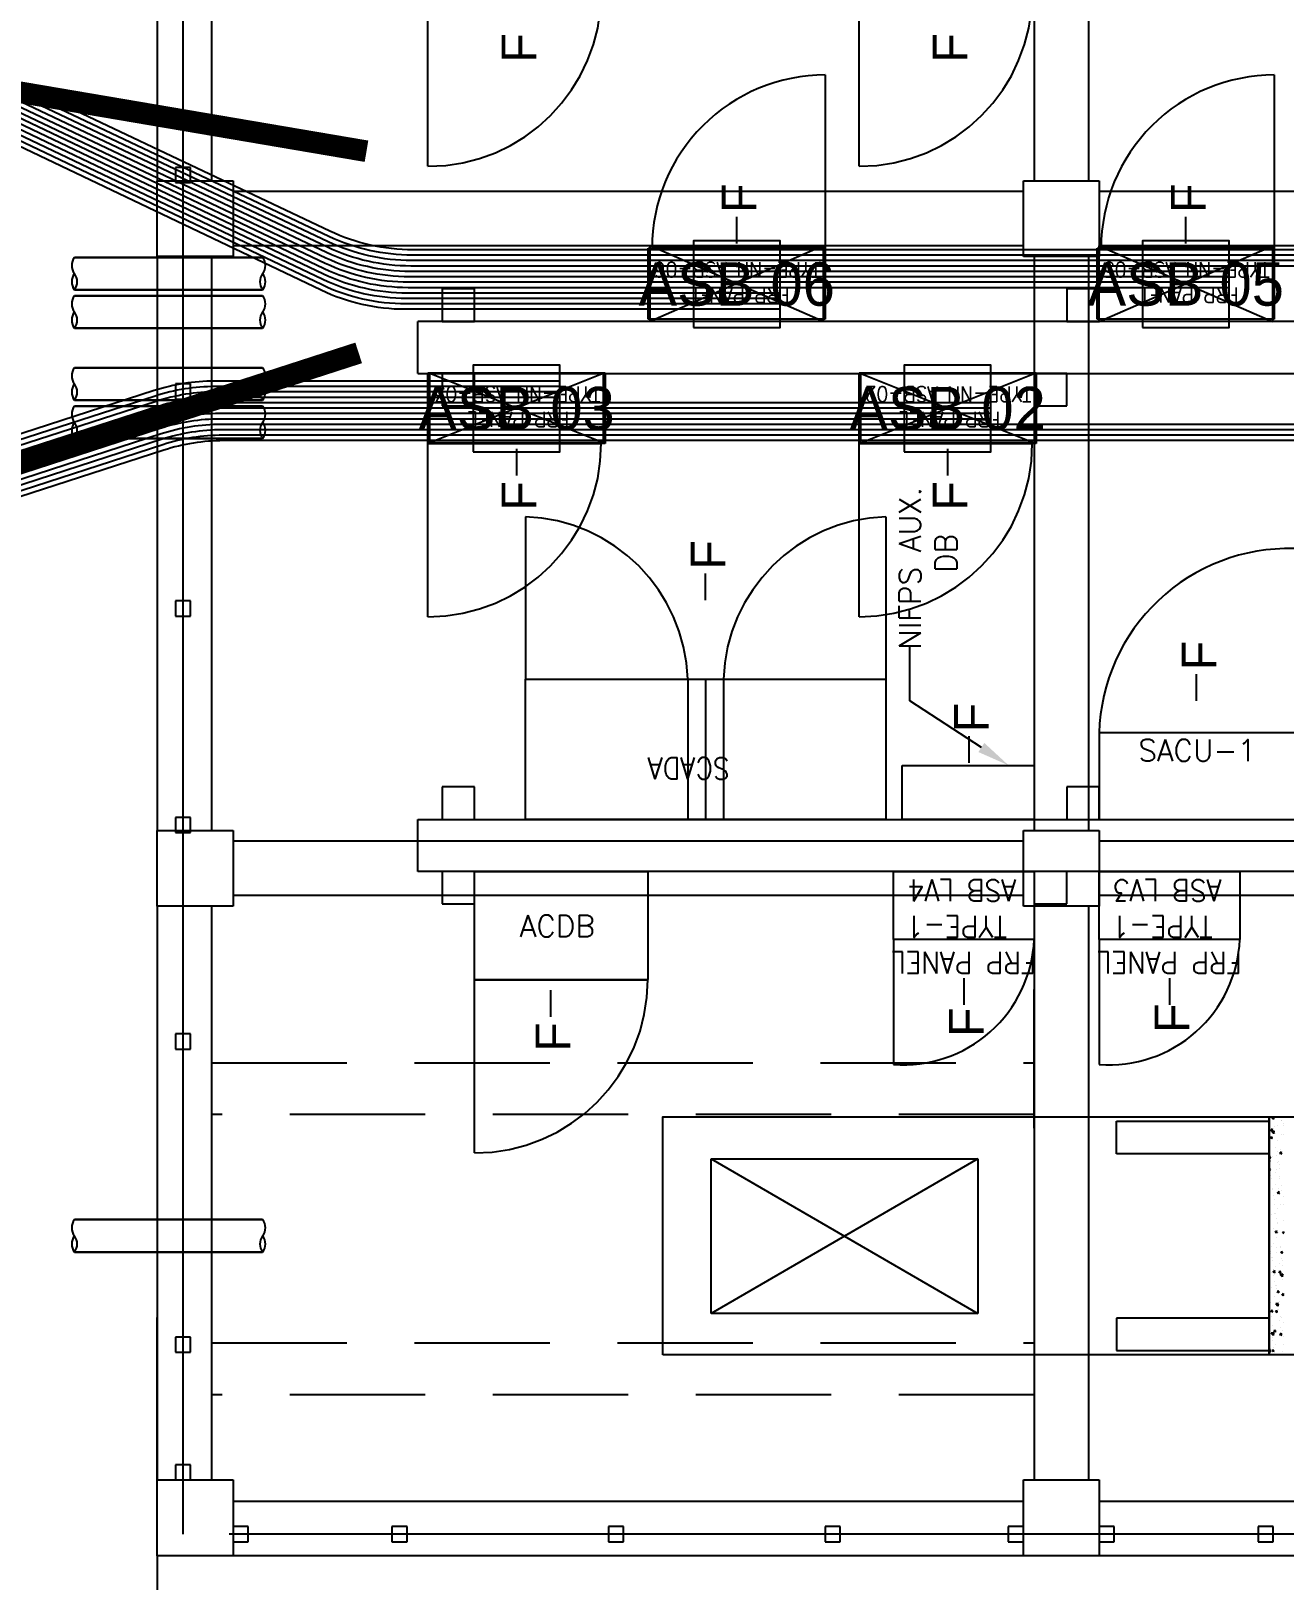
# Model space of a CAD drawing. Header units: metres. Extents: x 532315 to 532639, y 2674917 to 2675304.
# Drawn here: x 532464.83 to 532470.62, y 2675111.74 to 2675118.89 of the extents above; entities that cross this region are included whole.
import ezdxf
from ezdxf.enums import TextEntityAlignment as Align

# ---------------------------------------------------------------- set-up
doc = ezdxf.new("R2010")
doc.units = ezdxf.units.M
doc.header["$MEASUREMENT"] = 0
for name, pattern in [('DASHED', [0.75, 0.5, -0.25]), ('DASHED2', [0.375, 0.25, -0.125]), ('HIDDEN', [0.375, 0.25, -0.125]), ('PHANTOM', [63.5, 31.75, -6.35, 6.35, -6.35, 6.35, -6.35])]:
    doc.linetypes.add(name, pattern=pattern)
for name, color, linetype in [('1', 5, 'Continuous'), ('Excavation', 7, 'Continuous'), ('IDT', 7, 'Continuous'), ('LT Cable(AG) INV to LT Panel BL-11', 2, 'Continuous')]:
    doc.layers.add(name, color=color, linetype=linetype)
doc.styles.add('Arial', font='arial.ttf')
doc.styles.add('RomanS', font='romans.shx')
doc.styles.get("Standard").update_dxf_attribs({"font": 'Adani Regular.ttf'})
doc.linetypes.add('FOUNDATION LAYOUT$0$FENCELINE1', pattern='A,6.35,-2.54,[133,ltypeshp.shx,S=2.54,R=0,X=-2.54,Y=0],-2.54,25.4', length=36.83)

# ---------------------------------------------------------------- blocks, each defined once
blk = doc.blocks.new('ASB')
at = {"layer": '1', "color": 5}
blk.add_lwpolyline([(-0.2, -0.2), (0.2, -0.2), (0.2, 0.2), (-0.2, 0.2)], close=True, dxfattribs=at)
at = {"layer": '1', "color": 7}
blk.add_attdef('ID', text='', height=0.2, dxfattribs=at).set_placement((0, 0), align=Align.MIDDLE_CENTER)
blk = doc.blocks.new('IDT')
at = {"layer": 'IDT', "color": 8}
for p, q in [((25.902, 18.4101), (29.552, 18.4101)), ((29.552, 18.0601), (29.552, 18.4101)), ((29.552, 18.4101), (29.902, 18.4101)), ((29.902, 18.4101), (29.902, 18.0601)), ((29.902, 18.4101), (33.552, 18.4101)), ((33.552, 18.0601), (33.552, 18.4101)), ((33.552, 18.4101), (33.902, 18.4101)), ((33.902, 18.4101), (33.902, 18.0601)), ((28.7481, 18.3453), (28.7481, 18.2753)), ((28.8181, 18.3453), (28.7481, 18.3453)), ((28.8181, 18.2753), (28.8181, 18.3453)), ((29.4822, 18.3453), (29.4822, 18.2753)), ((29.5522, 18.3453), (29.4822, 18.3453)), ((29.5522, 18.2753), (29.5522, 18.3453)), ((29.902, 18.3453), (29.902, 18.2753)), ((29.972, 18.3453), (29.902, 18.3453)), ((29.972, 18.2753), (29.972, 18.3453)), ((30.7481, 18.3453), (30.7481, 18.2753)), ((30.8181, 18.3453), (30.7481, 18.3453)), ((30.8181, 18.2753), (30.8181, 18.3453)), ((31.7481, 18.3453), (31.7481, 18.2753)), ((31.8181, 18.3453), (31.7481, 18.3453)), ((31.8181, 18.2753), (31.8181, 18.3453)), ((32.7481, 18.3453), (32.7481, 18.2753)), ((32.8181, 18.3453), (32.7481, 18.3453)), ((32.8181, 18.2753), (32.8181, 18.3453)), ((33.482, 18.3453), (33.482, 18.2753)), ((33.552, 18.3453), (33.482, 18.3453)), ((33.552, 18.2753), (33.552, 18.3453)), ((28.7481, 18.2753), (28.8181, 18.2753)), ((29.4822, 18.2753), (29.5522, 18.2753)), ((29.902, 18.2753), (29.972, 18.2753)), ((30.7481, 18.2753), (30.8181, 18.2753)), ((31.7481, 18.2753), (31.8181, 18.2753)), ((32.7481, 18.2753), (32.8181, 18.2753)), ((33.482, 18.2753), (33.552, 18.2753)), ((25.902, 18.1601), (29.552, 18.1601)), ((29.902, 18.1601), (33.552, 18.1601)), ((29.902, 18.0601), (29.552, 18.0601)), ((29.602, 15.4101), (29.602, 18.0601)), ((29.852, 15.4101), (29.852, 18.0601)), ((33.902, 18.0601), (33.552, 18.0601)), ((33.652, 15.4101), (33.652, 18.0601)), ((33.7481, 18.0601), (33.7481, 17.9901)), ((33.8181, 18.0601), (33.7481, 18.0601)), ((33.8181, 17.9901), (33.8181, 18.0601)), ((33.902, 15.4101), (33.902, 18.0601)), ((33.7481, 17.9901), (33.8181, 17.9901)), ((27.267, 17.4829), (28.767, 17.4829)), ((28.767, 17.4829), (28.767, 16.3829)), ((33.7481, 17.4703), (33.7481, 17.4003)), ((33.8181, 17.4703), (33.7481, 17.4703)), ((33.8181, 17.4003), (33.8181, 17.4703)), ((33.7481, 17.4003), (33.8181, 17.4003)), ((30.1117, 16.5771), (30.1117, 17.2916)), ((30.1117, 17.2916), (31.3439, 17.2916)), ((31.3439, 16.5771), (30.1117, 17.2916)), ((30.1117, 16.5771), (31.3439, 17.2916)), ((31.3439, 17.2916), (31.3439, 16.5771)), ((31.3439, 16.5771), (30.1117, 16.5771)), ((29.852, 16.4349), (29.852, 15.7954)), ((28.767, 16.3829), (27.267, 16.3829)), ((33.652, 16.1329), (33.652, 16.1329)), ((33.7481, 16.0703), (33.7481, 16.0003)), ((33.8181, 16.0703), (33.7481, 16.0703)), ((33.8181, 16.0003), (33.8181, 16.0703)), ((33.7481, 16.0003), (33.8181, 16.0003)), ((29.552, 15.0601), (29.552, 15.4101)), ((29.552, 15.4101), (29.902, 15.4101)), ((29.702, 15.3997), (29.702, 15.2497)), ((29.852, 15.3997), (29.702, 15.3997)), ((29.852, 15.2497), (29.852, 15.3997)), ((29.902, 15.4101), (29.902, 15.0601)), ((32.4369, 15.3997), (32.4369, 15.2497)), ((32.5869, 15.3997), (32.4369, 15.3997)), ((32.5869, 15.2497), (32.5869, 15.3997)), ((33.552, 15.0601), (33.552, 15.4101)), ((33.552, 15.4101), (33.902, 15.4101)), ((33.902, 15.4101), (33.902, 15.0601)), ((25.902, 15.3601), (29.552, 15.3601)), ((29.902, 15.3601), (33.552, 15.3601)), ((26.802, 15.2497), (32.6992, 15.2497)), ((29.702, 15.2497), (29.852, 15.2497)), ((32.4369, 15.2497), (32.5869, 15.2497)), ((32.6992, 15.2497), (32.6992, 15.0097)), ((25.902, 15.1101), (29.552, 15.1101)), ((29.902, 15.1101), (33.552, 15.1101)), ((29.902, 15.0601), (29.552, 15.0601)), ((29.602, 12.4101), (29.602, 15.0601)), ((29.852, 12.4101), (29.852, 15.0601)), ((33.902, 15.0601), (33.552, 15.0601)), ((33.652, 12.4101), (33.652, 15.0601)), ((33.7481, 15.0703), (33.7481, 15.0003)), ((33.8181, 15.0703), (33.7481, 15.0703)), ((33.8181, 15.0003), (33.8181, 15.0703)), ((33.902, 12.4101), (33.902, 15.0601)), ((32.6992, 15.0097), (26.802, 15.0097)), ((29.552, 15.0097), (29.552, 14.8597)), ((29.702, 15.0097), (29.552, 15.0097)), ((29.702, 14.8597), (29.702, 15.0097)), ((31.2873, 14.3618), (31.2873, 15.0097)), ((31.3698, 14.3618), (31.3698, 15.0097)), ((31.4523, 14.3618), (31.4523, 15.0097)), ((32.4369, 15.0097), (32.4369, 14.8597)), ((32.5869, 15.0097), (32.4369, 15.0097)), ((32.5869, 14.8597), (32.5869, 15.0097)), ((33.7481, 15.0003), (33.8181, 15.0003)), ((29.552, 14.8597), (29.702, 14.8597)), ((32.4369, 14.8597), (32.5869, 14.8597)), ((33.7481, 14.0703), (33.7481, 14.0003)), ((33.8181, 14.0703), (33.7481, 14.0703)), ((33.8181, 14.0003), (33.8181, 14.0703)), ((33.7481, 14.0003), (33.8181, 14.0003)), ((29.843, 13.2732), (30.661, 13.2732)), ((29.843, 12.9462), (29.843, 13.2732)), ((29.852, 12.9497), (29.852, 13.2697)), ((29.852, 13.2697), (30.652, 13.2697)), ((30.652, 13.2697), (29.852, 12.9497)), ((30.652, 12.9497), (29.852, 13.2697)), ((30.652, 13.2697), (30.652, 12.9497)), ((30.661, 13.2732), (30.661, 12.9462)), ((31.8339, 13.2732), (32.6519, 13.2732)), ((31.8339, 12.9462), (31.8339, 13.2732)), ((31.8429, 12.9497), (31.8429, 13.2697)), ((31.8429, 13.2697), (32.6429, 13.2697)), ((31.8429, 12.9497), (32.6429, 13.2697)), ((31.8429, 13.2697), (32.6429, 12.9497)), ((32.6429, 13.2697), (32.6429, 12.9497)), ((32.6519, 13.2732), (32.6519, 12.9462)), ((29.702, 13.0997), (29.702, 12.9497)), ((29.852, 13.0997), (29.702, 13.0997)), ((29.852, 12.9497), (29.852, 13.0997)), ((32.4369, 13.0997), (32.4369, 12.9497)), ((32.5869, 13.0997), (32.4369, 13.0997)), ((32.5869, 12.9497), (32.5869, 13.0997)), ((33.7481, 13.0685), (33.7481, 12.9985)), ((33.8181, 13.0685), (33.7481, 13.0685)), ((33.8181, 12.9985), (33.8181, 13.0685)), ((32.6992, 12.9497), (26.802, 12.9497)), ((29.702, 12.9497), (29.852, 12.9497)), ((30.652, 12.9497), (29.852, 12.9497)), ((32.6429, 12.9497), (31.8429, 12.9497)), ((32.4369, 12.9497), (32.5869, 12.9497)), ((32.6993, 12.9497), (32.6993, 12.7097)), ((33.7481, 12.9985), (33.8181, 12.9985)), ((30.661, 12.9462), (29.843, 12.9462)), ((32.6519, 12.9462), (31.8339, 12.9462)), ((26.802, 12.7097), (32.6992, 12.7097)), ((28.743, 12.6984), (29.561, 12.6984)), ((28.743, 12.3714), (28.743, 12.6984)), ((28.752, 12.3601), (28.752, 12.7097)), ((28.752, 12.7097), (29.552, 12.7097)), ((29.552, 12.7097), (28.752, 12.3601)), ((29.552, 12.3601), (28.752, 12.7097)), ((29.552, 12.7097), (29.552, 12.3601)), ((29.552, 12.7097), (29.552, 12.5597)), ((29.702, 12.7097), (29.552, 12.7097)), ((29.561, 12.6984), (29.561, 12.3714)), ((29.702, 12.5597), (29.702, 12.7097)), ((30.817, 12.6984), (31.635, 12.6984)), ((30.817, 12.3714), (30.817, 12.6984)), ((30.826, 12.3601), (30.826, 12.7097)), ((30.826, 12.7097), (31.626, 12.7097)), ((30.826, 12.3601), (31.626, 12.7097)), ((30.826, 12.7097), (31.626, 12.3601)), ((31.626, 12.7097), (31.626, 12.3601)), ((31.635, 12.6984), (31.635, 12.3714)), ((32.4369, 12.7097), (32.4369, 12.5597)), ((32.5869, 12.7097), (32.4369, 12.7097)), ((32.5869, 12.5597), (32.5869, 12.7097)), ((29.552, 12.5597), (29.702, 12.5597)), ((32.4369, 12.5597), (32.5869, 12.5597)), ((29.552, 12.0601), (29.552, 12.4101)), ((29.552, 12.4101), (29.902, 12.4101)), ((29.902, 12.4101), (29.902, 12.0601)), ((33.552, 12.0601), (33.552, 12.4101)), ((33.552, 12.4101), (33.902, 12.4101)), ((33.902, 12.4101), (33.902, 12.0601)), ((25.902, 12.3601), (29.552, 12.3601)), ((29.561, 12.3714), (28.743, 12.3714)), ((29.552, 12.3601), (28.752, 12.3601)), ((29.902, 12.3601), (33.552, 12.3601)), ((31.635, 12.3714), (30.817, 12.3714)), ((31.626, 12.3601), (30.826, 12.3601)), ((25.902, 12.1101), (29.552, 12.1101)), ((29.902, 12.1101), (33.552, 12.1101)), ((29.902, 12.0601), (29.552, 12.0601)), ((29.602, 9.4101), (29.602, 12.0601)), ((29.852, 9.4101), (29.852, 12.0601)), ((33.902, 12.0601), (33.552, 12.0601)), ((33.652, 9.4101), (33.652, 12.0601)), ((33.7481, 12.0685), (33.7481, 11.9985)), ((33.8181, 12.0685), (33.7481, 12.0685)), ((33.8181, 11.9985), (33.8181, 12.0685)), ((33.902, 9.4101), (33.902, 12.0601)), ((33.7481, 11.9985), (33.8181, 11.9985))]:
    blk.add_line(p, q, dxfattribs=at)
at = {"layer": 'IDT', "color": 8, "linetype": 'DASHED2', "ltscale": 5}
for p, q in [((32.802, 18.4101), (33.902, 18.4101)), ((33.902, 18.4101), (33.902, 17.3101))]:
    blk.add_line(p, q, dxfattribs=at)
at = {"layer": 'IDT', "color": 8, "linetype": 'PHANTOM', "ltscale": 0.25}
for p, q in [((25.6331, 18.3103), (33.7831, 18.3103)), ((33.7831, 18.3103), (33.7831, 9.1603))]:
    blk.add_line(p, q, dxfattribs=at)
at = {"layer": 'IDT', "color": 8, "linetype": 'HIDDEN', "ltscale": 2.5}
for p, q in [((29.852, 17.6665), (33.652, 17.6665)), ((33.652, 17.4265), (29.852, 17.4265)), ((29.852, 16.3729), (33.652, 16.3729)), ((33.652, 16.1329), (29.852, 16.1329))]:
    blk.add_line(p, q, dxfattribs=at)
at = {"layer": 'IDT', "color": 8, "linetype": 'Continuous'}
for p, q in [((28.7046, 17.467), (28.7046, 17.467)), ((28.7423, 17.4815), (28.7423, 17.4815)), ((28.7461, 17.469), (28.7454, 17.4614)), ((28.7454, 17.4616), (28.7533, 17.463)), ((28.7461, 17.469), (28.7534, 17.4629)), ((28.755, 17.4827), (28.755, 17.4827)), ((28.7641, 17.4682), (28.7599, 17.4619)), ((28.7599, 17.4619), (28.767, 17.4595)), ((28.7642, 17.4682), (28.767, 17.4608)), ((28.7017, 17.3992), (28.7017, 17.3992)), ((28.7028, 17.435), (28.7028, 17.435)), ((28.713, 17.3924), (28.7088, 17.3861)), ((28.7088, 17.3861), (28.7164, 17.3835)), ((28.7131, 17.3924), (28.7165, 17.3835)), ((28.7388, 17.4334), (28.7388, 17.4334)), ((28.7472, 17.3928), (28.7455, 17.3815)), ((28.7465, 17.4497), (28.7465, 17.4497)), ((28.7472, 17.3928), (28.7575, 17.3829)), ((28.7521, 17.4149), (28.7521, 17.4149)), ((28.7528, 17.4016), (28.7528, 17.4016)), ((28.759, 17.4541), (28.759, 17.4541)), ((28.6989, 17.3314), (28.6989, 17.3314)), ((28.7046, 17.3708), (28.7046, 17.3708)), ((28.7133, 17.3548), (28.7133, 17.3548)), ((28.7175, 17.323), (28.7175, 17.323)), ((28.7381, 17.3779), (28.7374, 17.3703)), ((28.7374, 17.3705), (28.7454, 17.3719)), ((28.7381, 17.3779), (28.7454, 17.3718)), ((28.7454, 17.3815), (28.7575, 17.3829)), ((28.7469, 17.3692), (28.7469, 17.3692)), ((28.7492, 17.3471), (28.7492, 17.3471)), ((28.7634, 17.3214), (28.7634, 17.3214)), ((28.7663, 17.3739), (28.7663, 17.3739)), ((28.7087, 17.3112), (28.7087, 17.3112)), ((28.7141, 17.3048), (28.7141, 17.3048)), ((28.7238, 17.2749), (28.7238, 17.2749)), ((28.7244, 17.246), (28.7365, 17.2474)), ((28.7262, 17.2573), (28.7245, 17.246)), ((28.7262, 17.2572), (28.7365, 17.2473)), ((28.7294, 17.2794), (28.7374, 17.2808)), ((28.7301, 17.2868), (28.7295, 17.2792)), ((28.7301, 17.2868), (28.7374, 17.2807)), ((28.7464, 17.2793), (28.7464, 17.2793)), ((28.754, 17.2857), (28.7497, 17.2794)), ((28.7497, 17.2794), (28.7574, 17.2768)), ((28.754, 17.2857), (28.7574, 17.2768)), ((28.7564, 17.3032), (28.7564, 17.3032)), ((28.7634, 17.3061), (28.7634, 17.3061)), ((28.7028, 17.2099), (28.6986, 17.2036)), ((28.6986, 17.2036), (28.7063, 17.201)), ((28.7029, 17.2099), (28.7063, 17.201)), ((28.7214, 17.2371), (28.7214, 17.2371)), ((28.7222, 17.1957), (28.7215, 17.1881)), ((28.7215, 17.1883), (28.7294, 17.1898)), ((28.7222, 17.1957), (28.7295, 17.1896)), ((28.7231, 17.2396), (28.7231, 17.2396)), ((28.7312, 17.1754), (28.7312, 17.1754)), ((28.7344, 17.1947), (28.7344, 17.1947)), ((28.7435, 17.2115), (28.7435, 17.2115)), ((28.7577, 17.1705), (28.7577, 17.1705)), ((28.7606, 17.2383), (28.7606, 17.2383)), ((28.7653, 17.238), (28.7653, 17.238)), ((28.6984, 17.111), (28.6984, 17.111)), ((28.7052, 17.1217), (28.7034, 17.1104)), ((28.7034, 17.1104), (28.7155, 17.1118)), ((28.7051, 17.1217), (28.7155, 17.1118)), ((28.7062, 17.1326), (28.7062, 17.1326)), ((28.7142, 17.1046), (28.7135, 17.097)), ((28.7135, 17.0972), (28.7215, 17.0987)), ((28.7142, 17.1046), (28.7215, 17.0985)), ((28.7341, 17.1631), (28.7341, 17.1631)), ((28.7386, 17.1629), (28.7386, 17.1629)), ((28.7438, 17.1032), (28.7395, 17.0969)), ((28.7407, 17.1438), (28.7407, 17.1438)), ((28.7407, 17.1095), (28.7407, 17.1095)), ((28.7439, 17.1032), (28.7473, 17.0943)), ((28.7449, 17.1148), (28.7449, 17.1148)), ((28.7548, 17.1027), (28.7548, 17.1027)), ((28.7054, 17.068), (28.7054, 17.068)), ((28.7074, 17.0458), (28.7074, 17.0458)), ((28.7096, 17.0362), (28.7096, 17.0362)), ((28.7189, 17.0586), (28.7189, 17.0586)), ((28.7378, 17.076), (28.7378, 17.076)), ((28.7395, 17.0969), (28.7472, 17.0943)), ((28.7468, 17.089), (28.7468, 17.089)), ((28.7497, 17.0443), (28.7497, 17.0443)), ((28.752, 17.0349), (28.752, 17.0349)), ((28.7555, 17.0346), (28.7555, 17.0346)), ((28.7062, 17.0135), (28.7055, 17.006)), ((28.7055, 17.0061), (28.7135, 17.0076)), ((28.7062, 17.0135), (28.7135, 17.0074)), ((28.7155, 16.9817), (28.7155, 16.9817)), ((28.7159, 16.9881), (28.7159, 16.9881)), ((28.7316, 16.9845), (28.7316, 16.9845)), ((28.7349, 17.0082), (28.7349, 17.0082)), ((28.7491, 16.9671), (28.7491, 16.9671)), ((28.7578, 16.9801), (28.7578, 16.9801)), ((28.7595, 17.0149), (28.7595, 17.0149)), ((28.7597, 17.0028), (28.7597, 17.0028)), ((28.6976, 16.915), (28.7055, 16.9165)), ((28.6982, 16.9225), (28.7055, 16.9163)), ((28.725, 16.9157), (28.725, 16.9157)), ((28.7265, 16.9079), (28.7265, 16.9079)), ((28.7336, 16.9207), (28.7294, 16.9144)), ((28.7294, 16.9144), (28.737, 16.9118)), ((28.7321, 16.9404), (28.7321, 16.9404)), ((28.7337, 16.9207), (28.7371, 16.9118)), ((28.7443, 16.9104), (28.7443, 16.9104)), ((28.7463, 16.8993), (28.7463, 16.8993)), ((28.766, 16.9547), (28.766, 16.9547)), ((28.6999, 16.8619), (28.6999, 16.8619)), ((28.7292, 16.8726), (28.7292, 16.8726)), ((28.7306, 16.8761), (28.7306, 16.8761)), ((28.734, 16.8505), (28.734, 16.8505)), ((28.737, 16.828), (28.737, 16.828)), ((28.7434, 16.8316), (28.7434, 16.8316)), ((28.7571, 16.8364), (28.7571, 16.8364)), ((28.6998, 16.7879), (28.6998, 16.7879)), ((28.7016, 16.7494), (28.7016, 16.7494)), ((28.7126, 16.7879), (28.7126, 16.7879)), ((28.7263, 16.8048), (28.7263, 16.8048)), ((28.7405, 16.7638), (28.7405, 16.7638)), ((28.7421, 16.7863), (28.7421, 16.7863)), ((28.7475, 16.7478), (28.7475, 16.7478)), ((28.708, 16.7013), (28.708, 16.7013)), ((28.7094, 16.7219), (28.7094, 16.7219)), ((28.7235, 16.7382), (28.7192, 16.7318)), ((28.7192, 16.7318), (28.7269, 16.7293)), ((28.7206, 16.6692), (28.7206, 16.6692)), ((28.7235, 16.7381), (28.7269, 16.7292)), ((28.7235, 16.737), (28.7235, 16.737)), ((28.7253, 16.7138), (28.7253, 16.7138)), ((28.7377, 16.696), (28.7377, 16.696)), ((28.7516, 16.7204), (28.7516, 16.7204)), ((28.7517, 16.716), (28.7517, 16.716)), ((28.7177, 16.6014), (28.7177, 16.6014)), ((28.7183, 16.6567), (28.7183, 16.6567)), ((28.7185, 16.6211), (28.7185, 16.6211)), ((28.7348, 16.6282), (28.7348, 16.6282)), ((28.738, 16.6397), (28.738, 16.6397)), ((28.758, 16.6679), (28.758, 16.6679)), ((28.7644, 16.6315), (28.7602, 16.6251)), ((28.7602, 16.6251), (28.767, 16.6228)), ((28.7606, 16.6552), (28.7606, 16.6552)), ((28.7645, 16.6314), (28.767, 16.6248)), ((28.7133, 16.5556), (28.709, 16.5493)), ((28.709, 16.5493), (28.7167, 16.5468)), ((28.7133, 16.5556), (28.7168, 16.5467)), ((28.7149, 16.5336), (28.7149, 16.5336)), ((28.7227, 16.5893), (28.7227, 16.5893)), ((28.7264, 16.5926), (28.7264, 16.5926)), ((28.729, 16.5412), (28.729, 16.5412)), ((28.7319, 16.5604), (28.7319, 16.5604)), ((28.7359, 16.5266), (28.7359, 16.5266)), ((28.7508, 16.5657), (28.7508, 16.5657)), ((28.7619, 16.5757), (28.7612, 16.5681)), ((28.7612, 16.5683), (28.767, 16.5693)), ((28.7619, 16.5757), (28.767, 16.5714)), ((28.764, 16.5851), (28.767, 16.5855)), ((28.7658, 16.5964), (28.7641, 16.5851)), ((28.7658, 16.5964), (28.767, 16.5952)), ((28.7026, 16.4629), (28.7026, 16.4629)), ((28.712, 16.4658), (28.712, 16.4658)), ((28.7291, 16.4926), (28.7291, 16.4926)), ((28.7396, 16.461), (28.7396, 16.461)), ((28.7448, 16.4609), (28.7431, 16.4496)), ((28.7448, 16.4608), (28.7551, 16.4509)), ((28.7449, 16.4614), (28.7449, 16.4614)), ((28.7532, 16.4772), (28.7612, 16.4786)), ((28.7539, 16.4846), (28.7533, 16.477)), ((28.7539, 16.4846), (28.7612, 16.4785)), ((28.7635, 16.4916), (28.7635, 16.4916)), ((28.7, 16.4145), (28.7, 16.4145)), ((28.7004, 16.4228), (28.7004, 16.4228)), ((28.7091, 16.398), (28.7091, 16.398)), ((28.7107, 16.3988), (28.7107, 16.3988)), ((28.7262, 16.4248), (28.7262, 16.4248)), ((28.743, 16.4496), (28.7551, 16.451)), ((28.7438, 16.4292), (28.7438, 16.4292)), ((28.746, 16.3935), (28.7453, 16.3859)), ((28.7453, 16.3861), (28.7532, 16.3876)), ((28.746, 16.3935), (28.7533, 16.3874)), ((28.7543, 16.4489), (28.75, 16.4426)), ((28.75, 16.4426), (28.7577, 16.44)), ((28.753, 16.3973), (28.753, 16.3973)), ((28.7543, 16.4489), (28.7577, 16.44)), ((28.7501, 16.3811), (28.7501, 16.3811))]:
    blk.add_line(p, q, dxfattribs=at)
at = {"layer": 'IDT', "color": 7}
for p, q in [((29.4722, 17.4629), (28.767, 17.4629)), ((28.767, 17.4629), (28.767, 17.3133)), ((29.4722, 17.3133), (29.4722, 17.4629)), ((28.767, 17.3133), (29.4722, 17.3133)), ((28.767, 16.4038), (28.767, 16.5533)), ((28.767, 16.5533), (29.4722, 16.5533)), ((29.4722, 16.5533), (29.4722, 16.4038)), ((29.4722, 16.4038), (28.767, 16.4038)), ((32.0863, 15.8484), (32.0863, 15.9209)), ((29.227, 15.7932), (29.227, 15.8658)), ((30.177, 15.7932), (30.177, 15.8657)), ((32.0863, 15.7973), (32.0863, 15.8484)), ((29.227, 15.7421), (29.227, 15.7932)), ((30.177, 15.7421), (30.177, 15.7932)), ((31.6365, 15.7486), (32.4369, 15.7497)), ((31.6365, 15.2497), (31.6365, 15.7486)), ((32.4369, 15.7497), (32.4369, 15.2497)), ((28.902, 15.5637), (29.552, 15.5637)), ((28.902, 15.2497), (28.902, 15.5637)), ((29.552, 15.5637), (29.552, 15.2497)), ((29.852, 15.5637), (30.502, 15.5637)), ((29.852, 15.2497), (29.852, 15.5637)), ((30.502, 15.5637), (30.502, 15.2497)), ((29.552, 15.2497), (28.902, 15.2497)), ((30.502, 15.2497), (29.852, 15.2497)), ((32.4369, 15.2497), (31.6365, 15.2497)), ((29.552, 15.0097), (28.652, 15.0097)), ((29.552, 14.6097), (29.552, 15.0097)), ((29.852, 15.0097), (30.462, 15.0097)), ((29.852, 14.7597), (29.852, 15.0097)), ((30.462, 15.0097), (30.462, 14.7597)), ((30.5375, 15.0097), (32.202, 15.0097)), ((30.5375, 14.3618), (30.5375, 15.0097)), ((32.202, 15.0097), (32.202, 14.3618)), ((30.462, 14.7597), (29.852, 14.7597)), ((30.1529, 14.748), (30.1529, 14.6969)), ((30.1529, 14.6969), (30.1529, 14.6243)), ((28.652, 14.6097), (29.552, 14.6097)), ((29.102, 14.4621), (29.102, 14.4109)), ((29.102, 14.4109), (29.102, 14.3384)), ((32.202, 14.3618), (30.5375, 14.3618)), ((31.3698, 13.9969), (31.3698, 13.9457)), ((31.3698, 13.9457), (31.3698, 13.8732)), ((30.252, 13.3493), (30.252, 13.4218)), ((32.2429, 13.3493), (32.2429, 13.4218)), ((30.252, 13.2982), (30.252, 13.3493)), ((32.2429, 13.2982), (32.2429, 13.3493)), ((29.843, 13.2732), (30.661, 13.2732)), ((29.843, 12.9462), (29.843, 13.2732)), ((30.661, 13.2732), (30.661, 12.9462)), ((31.8339, 13.2732), (32.6519, 13.2732)), ((31.8339, 12.9462), (31.8339, 13.2732)), ((32.6519, 13.2732), (32.6519, 12.9462)), ((30.661, 12.9462), (29.843, 12.9462)), ((32.6519, 12.9462), (31.8339, 12.9462)), ((28.743, 12.6984), (29.561, 12.6984)), ((28.743, 12.3714), (28.743, 12.6984)), ((29.561, 12.6984), (29.561, 12.3714)), ((30.817, 12.6984), (31.635, 12.6984)), ((30.817, 12.3714), (30.817, 12.6984)), ((31.635, 12.6984), (31.635, 12.3714)), ((29.561, 12.3714), (28.743, 12.3714)), ((29.152, 12.3497), (29.152, 12.2985)), ((31.635, 12.3714), (30.817, 12.3714)), ((31.226, 12.3497), (31.226, 12.2985)), ((29.152, 12.2985), (29.152, 12.226)), ((31.226, 12.2985), (31.226, 12.226))]:
    blk.add_line(p, q, dxfattribs=at)
at = {"layer": 'IDT', "color": 124}
for p, q in [((34.2845, 17.0079), (33.4155, 17.0079)), ((33.4155, 17.0079), (34.2845, 17.0079)), ((33.4155, 16.8579), (34.2845, 16.8579)), ((34.2845, 16.8579), (33.4155, 16.8579)), ((34.2845, 13.2505), (33.4155, 13.2505)), ((33.4155, 13.2505), (34.2845, 13.2505)), ((33.4155, 13.1005), (34.2845, 13.1005)), ((34.2845, 13.1005), (33.4155, 13.1005)), ((34.2845, 13.0734), (33.4155, 13.0734)), ((33.4155, 13.0734), (34.2845, 13.0734)), ((33.4155, 12.9234), (34.2845, 12.9234)), ((34.2845, 12.9234), (33.4155, 12.9234)), ((34.2845, 12.7409), (33.4155, 12.7409)), ((33.4155, 12.7409), (34.2845, 12.7409)), ((33.4155, 12.5909), (34.2845, 12.5909)), ((34.2845, 12.5909), (33.4155, 12.5909)), ((34.2845, 12.5638), (33.4155, 12.5638)), ((33.4155, 12.5638), (34.2845, 12.5638)), ((33.4155, 12.4138), (34.2845, 12.4138)), ((34.2845, 12.4138), (33.4155, 12.4138))]:
    blk.add_line(p, q, dxfattribs=at)
at = {"layer": 'IDT', "color": 8, "linetype": 'DASHED', "ltscale": 5}
for p, q in [((32.4365, 16.5497), (32.4365, 15.7497)), ((29.552, 15.5637), (29.552, 16.1417)), ((30.502, 15.5637), (30.502, 16.1417)), ((32.3927, 15.7497), (31.6365, 15.7497)), ((32.4365, 15.7497), (32.3927, 15.7497)), ((28.652, 14.6097), (29.552, 14.6097)), ((30.5375, 13.6118), (30.5375, 14.3618)), ((32.202, 13.6118), (32.202, 14.3618)), ((30.661, 14.0732), (30.661, 13.2732)), ((32.6519, 14.0732), (32.6519, 13.2732)), ((30.5375, 13.6118), (30.5375, 13.6118)), ((32.202, 13.6118), (32.202, 13.6118)), ((30.6172, 13.2732), (29.861, 13.2732)), ((30.661, 13.2732), (30.6172, 13.2732)), ((32.6081, 13.2732), (31.8519, 13.2732)), ((32.6519, 13.2732), (32.6081, 13.2732)), ((28.743, 11.5714), (28.743, 12.3714)), ((28.743, 12.3714), (28.7869, 12.3714)), ((28.7869, 12.3714), (29.543, 12.3714)), ((30.817, 11.5714), (30.817, 12.3714)), ((30.817, 12.3714), (30.8609, 12.3714)), ((30.8609, 12.3714), (31.617, 12.3714)), ((30.661, 11.9932), (30.661, 11.1932)), ((32.6519, 11.9932), (32.6519, 11.1932))]:
    blk.add_line(p, q, dxfattribs=at)
at = {"layer": 'IDT', "color": 8, "linetype": 'ByBlock', "lineweight": -2, "ltscale": 0.1}
for p, q in [((30.096, 14.6774), (30.426, 14.4611)), ((30.426, 14.4611), (30.426, 14.2072))]:
    blk.add_line(p, q, dxfattribs=at)
at = {"layer": 'IDT', "color": 7, "linetype": 'FOUNDATION LAYOUT$0$FENCELINE1', "ltscale": 0.01}
blk.add_lwpolyline([(33.902, 18.4101), (33.9018, 22.4854), (21.4107, 22.4854)], dxfattribs=at)
at = {"layer": 'IDT', "color": 8}
blk.add_lwpolyline([(31.567, 17.4829), (31.567, 16.3829), (28.767, 16.3829), (28.767, 17.4829)], close=True, dxfattribs=at)
at = {"layer": 'IDT', "color": 124}
for centre, start, end in [((33.4653, 16.9704), 143.02764, 216.97236), ((33.3657, 16.9704), 323.02764, 36.97236), ((34.3344, 16.9704), 143.02764, 216.97236), ((34.2347, 16.9704), 323.02764, 36.97236), ((33.4653, 16.8954), 143.02764, 216.97236), ((34.2347, 16.8954), 323.02764, 36.97236), ((33.4653, 13.213), 143.02764, 216.97236), ((33.3657, 13.213), 323.02764, 36.97236), ((34.3344, 13.213), 143.02764, 216.97236), ((34.2347, 13.213), 323.02764, 36.97236), ((33.4653, 13.138), 143.02764, 216.97236), ((34.2347, 13.138), 323.02764, 36.97236), ((33.4653, 13.0359), 143.02764, 216.97236), ((33.3657, 13.0359), 323.02764, 36.97236), ((34.3344, 13.0359), 143.02764, 216.97236), ((34.2347, 13.0359), 323.02764, 36.97236), ((33.4653, 12.9609), 143.02764, 216.97236), ((34.2347, 12.9609), 323.02764, 36.97236), ((33.4653, 12.7034), 143.02764, 216.97236), ((33.3657, 12.7034), 323.02764, 36.97236), ((34.3344, 12.7034), 143.02764, 216.97236), ((34.2347, 12.7034), 323.02764, 36.97236), ((33.4653, 12.6284), 143.02764, 216.97236), ((34.2347, 12.6284), 323.02764, 36.97236), ((33.4653, 12.5263), 143.02764, 216.97236), ((33.3657, 12.5263), 323.02764, 36.97236), ((34.3344, 12.5263), 143.02764, 216.97236), ((34.2347, 12.5263), 323.02764, 36.97236), ((33.4653, 12.4513), 143.02764, 216.97236), ((34.2347, 12.4513), 323.02764, 36.97236)]:
    blk.add_arc(centre, 0.0624, start, end, dxfattribs=at)
at = {"layer": 'IDT', "color": 8, "linetype": 'DASHED', "ltscale": 5}
for centre, radius, start, end in [((32.4365, 15.7497), 0.8, 90, 180), ((29.5075, 15.5373), 0.606, 85.7856, 177.50336), ((30.4575, 15.5373), 0.606, 85.7856, 177.50336), ((28.6771, 14.6339), 0.8753, 268.36148, 358.41918), ((30.512, 14.3876), 0.7761, 271.87815, 358.10123), ((29.6994, 14.7411), 1.4413, 344.74337, 344.78968), ((32.2275, 14.3876), 0.7761, 181.89877, 268.12185), ((30.661, 13.2732), 0.8, 90, 180), ((32.6519, 13.2732), 0.8, 90, 180), ((28.743, 12.3714), 0.8, 270, 0), ((30.817, 12.3714), 0.8, 270, 0), ((30.661, 11.1932), 0.8, 90, 180), ((32.6519, 11.1932), 0.8, 90, 180)]:
    blk.add_arc(centre, radius, start, end, dxfattribs=at)
at = {"layer": 'IDT', "color": 8, "ltscale": 0.1}
blk.add_solid([(30.0823, 14.6565), (29.9705, 14.7597), (30.1097, 14.6983)], dxfattribs=at)
at = {"layer": 'IDT', "color": 7, "style": 'Arial'}
for p in [(31.9951, 16.0827), (29.1358, 15.9961), (30.0858, 16.0139), (30.0617, 14.6072), (29.0108, 14.3212), (31.2786, 13.856), (30.1608, 13.5836), (32.1517, 13.5836), (29.0608, 12.2089), (31.1348, 12.2089), (30.1608, 11.5145), (32.1517, 11.5145)]:
    blk.add_text('F', height=0.16, rotation=270, dxfattribs=at).set_placement(p)
at = {"layer": 'IDT', "color": 7, "style": 'RomanS', "width": 0.9}
for s, height, p in [('FRP PANEL', 0.1, (28.8934, 15.6209)), ('FRP PANEL', 0.1, (29.8434, 15.6209)), ('TYPE-1', 0.1, (29.0282, 15.4542)), ('TYPE-1', 0.1, (29.9782, 15.4542)), ('ASB LV3', 0.1, (28.9864, 15.2876)), ('ASB LV4', 0.1, (29.9342, 15.2876)), ('SCADA', 0.1, (31.2586, 14.724)), ('FRP PANEL', 0.07, (30.0088, 13.1269)), ('FRP PANEL', 0.07, (31.9997, 13.1269)), ('TYPE-NN ASB-02', 0.07, (29.8647, 13.0102)), ('TYPE-NN ASB-03', 0.07, (31.8556, 13.0102)), ('FRP PANEL', 0.07, (28.9088, 12.5521)), ('FRP PANEL', 0.07, (30.9828, 12.5521)), ('TYPE-NN ASB-05', 0.07, (28.7647, 12.4354)), ('TYPE-NN ASB-06', 0.07, (30.8387, 12.4354))]:
    blk.add_text(s, height=height, dxfattribs=at).set_placement(p)
at = {"layer": 'IDT', "color": 7, "ltscale": 0.1, "style": 'RomanS'}
for s, p in [('ACDB', (32.2286, 15.5521)), ('SACU-1', (29.3715, 14.7409))]:
    blk.add_text(s, height=0.1, rotation=180, dxfattribs=at).set_placement(p)
at = {"layer": 'IDT', "color": 8, "style": 'RomanS'}
for s, p in [('NIFPS AUX.', (30.376, 14.2243)), (' DB', (30.2093, 13.9386))]:
    blk.add_text(s, height=0.1, rotation=270, dxfattribs=at).set_placement(p)

msp = doc.modelspace()

# ---------------------------------------------------------------- linework, layer by layer
at = {"layer": 'Excavation', "color": 3, "const_width": 0.1}
for points in [[(532466.3835, 2675118.3354), (532464.3983, 2675118.6731), (532457.4733, 2675118.6731), (532457.4934, 2675095.6883)], [(532466.3473, 2675117.4041), (532464.3983, 2675116.7731), (532460.3233, 2675116.7731), (532460.3434, 2675095.6883)]]:
    msp.add_lwpolyline(points, dxfattribs=at)
at = {"layer": 'LT Cable(AG) INV to LT Panel BL-11'}
for points in [[(532472.3083, 2675117.8803), (532466.5985, 2675117.8803, -0.110957), (532466.2135, 2675117.9668), (532464.4838, 2675118.7854, 0.042157), (532464.3328, 2675118.7981), (532458.249, 2675118.7981, 0.41447), (532457.349, 2675117.8973), (532457.3684, 2675095.7234, 0.021427), (532457.3718, 2675095.6464), (532457.4151, 2675095.1476, -0.021647), (532457.4184, 2675095.0698), (532457.4184, 2675079.9022, -0.414214), (532456.5184, 2675079.0022), (532446.7656, 2675079.0022, -0.414214), (532445.8656, 2675079.9022), (532445.8656, 2675080.1898)], [(532472.3083, 2675117.8553), (532466.5952, 2675117.8553, -0.111025), (532466.21, 2675117.9419), (532464.4817, 2675118.7604, 0.042157), (532464.3307, 2675118.7731), (532458.274, 2675118.7731, 0.41447), (532457.374, 2675117.8723), (532457.3934, 2675095.7245, 0.021427), (532457.3968, 2675095.6475), (532457.4401, 2675095.1487, -0.021647), (532457.4434, 2675095.0709), (532457.4434, 2675079.8772, -0.414214), (532456.5434, 2675078.9772), (532381.9816, 2675078.9772, -0.414214), (532381.0816, 2675079.8772), (532381.0816, 2675080.1898)], [(532472.3083, 2675117.8053), (532466.5885, 2675117.8053, -0.111161), (532466.2029, 2675117.8921), (532464.4774, 2675118.7104, 0.042157), (532464.3265, 2675118.7231), (532458.324, 2675118.7231, 0.41447), (532457.424, 2675117.8223), (532457.4434, 2675095.7267, 0.021427), (532457.4468, 2675095.6497), (532457.4901, 2675095.1509, -0.021647), (532457.4934, 2675095.073), (532457.4934, 2675057.3272, -0.414214), (532456.5934, 2675056.4272), (532381.9816, 2675056.4272, -0.414214), (532381.0816, 2675057.3272), (532381.0816, 2675057.6898)], [(532472.3083, 2675117.8303), (532466.5919, 2675117.8303, -0.111093), (532466.2064, 2675117.917), (532464.4796, 2675118.7354, 0.042157), (532464.3286, 2675118.7481), (532458.299, 2675118.7481, 0.41447), (532457.399, 2675117.8473), (532457.4184, 2675095.7256, 0.021427), (532457.4218, 2675095.6486), (532457.4651, 2675095.1498, -0.021647), (532457.4684, 2675095.072), (532457.4684, 2675057.3522, -0.414214), (532456.5684, 2675056.4522), (532446.7656, 2675056.4522, -0.414214), (532445.8656, 2675057.3522), (532445.8656, 2675057.6898)], [(532470.3673, 2675117.7803), (532466.5852, 2675117.7803, -0.11123), (532466.1994, 2675117.8672), (532464.4753, 2675118.6854, 0.042157), (532464.3244, 2675118.6981), (532458.3491, 2675118.6981, 0.41447), (532457.4491, 2675117.7973), (532457.4684, 2675095.7278, 0.021427), (532457.4718, 2675095.6508), (532457.5151, 2675095.1519, -0.021647), (532457.5184, 2675095.0741), (532457.5184, 2675034.8022, -0.414214), (532456.6184, 2675033.9022), (532381.9816, 2675033.9022, -0.414214), (532381.0816, 2675034.8022), (532381.0816, 2675035.1898)], [(532470.3673, 2675117.7303), (532466.5786, 2675117.7303, -0.111367), (532466.1923, 2675117.8174), (532464.4711, 2675118.6354, 0.042157), (532464.3202, 2675118.6481), (532458.3991, 2675118.6481, 0.41447), (532457.4991, 2675117.7473), (532457.5184, 2675095.73, 0.021427), (532457.5218, 2675095.653), (532457.5651, 2675095.1541, -0.021647), (532457.5684, 2675095.0763), (532457.5684, 2675004.7522, -0.414214), (532456.6684, 2675003.8522), (532381.9816, 2675003.8522, -0.414214), (532381.0816, 2675004.7522), (532381.0816, 2675005.1898)], [(532470.3673, 2675117.7553), (532466.5819, 2675117.7553, -0.111298), (532466.1958, 2675117.8423), (532464.4732, 2675118.6604, 0.042157), (532464.3223, 2675118.6731), (532458.3741, 2675118.6731, 0.41447), (532457.4741, 2675117.7723), (532457.4934, 2675095.7289, 0.021427), (532457.4968, 2675095.6519), (532457.5401, 2675095.153, -0.021647), (532457.5434, 2675095.0752), (532457.5434, 2675004.7772, -0.414214), (532456.6434, 2675003.8772), (532446.7656, 2675003.8772, -0.414214), (532445.8656, 2675004.7772), (532445.8656, 2675005.1898)], [(532468.2933, 2675117.6803), (532466.572, 2675117.6803, -0.111505), (532466.1852, 2675117.7676), (532464.4669, 2675118.5854, 0.042157), (532464.3159, 2675118.5981), (532458.4491, 2675118.5981, 0.41447), (532457.5491, 2675117.6973), (532457.5684, 2675095.7322, 0.021427), (532457.5718, 2675095.6551), (532457.6151, 2675095.1563, -0.021647), (532457.6184, 2675095.0784), (532457.6184, 2674982.2022, -0.414214), (532456.7184, 2674981.3022), (532381.9816, 2674981.3022, -0.414214), (532381.0816, 2674982.2022), (532381.0816, 2674982.6898)], [(532470.3673, 2675117.7053), (532466.5753, 2675117.7053, -0.111436), (532466.1887, 2675117.7925), (532464.469, 2675118.6104, 0.042157), (532464.318, 2675118.6231), (532458.4241, 2675118.6231, 0.41447), (532457.5241, 2675117.7223), (532457.5434, 2675095.7311, 0.021427), (532457.5468, 2675095.654), (532457.5901, 2675095.1552, -0.021647), (532457.5934, 2675095.0774), (532457.5934, 2674982.2272, -0.414214), (532456.6934, 2674981.3272), (532446.7656, 2674981.3272, -0.414214), (532445.8656, 2674982.2272), (532445.8656, 2674982.6898)], [(532468.2933, 2675117.6553), (532466.5686, 2675117.6553, -0.111574), (532466.1817, 2675117.7427), (532464.4648, 2675118.5604, 0.042157), (532464.3138, 2675118.5731), (532458.4742, 2675118.5731, 0.41447), (532457.5742, 2675117.6723), (532457.5934, 2675095.7333, 0.021427), (532457.5968, 2675095.6562), (532457.6401, 2675095.1574, -0.021647), (532457.6434, 2675095.0795), (532457.6434, 2674959.6772, -0.414214), (532456.7434, 2674958.7772), (532381.9816, 2674958.7772, -0.414214), (532381.0816, 2674959.6772), (532381.0816, 2674960.1898)], [(532468.2933, 2675117.6053), (532466.562, 2675117.6053, -0.111712), (532466.1746, 2675117.693), (532464.4606, 2675118.5104, 0.042157), (532464.3096, 2675118.5231), (532458.5242, 2675118.5231, 0.41447), (532457.6242, 2675117.6223), (532457.6434, 2675095.7355, 0.021427), (532457.6468, 2675095.6584), (532457.6901, 2675095.1595, -0.021647), (532457.6934, 2675095.0817), (532457.6934, 2674929.6272, -0.414214), (532456.7934, 2674928.7272), (532381.9816, 2674928.7272, -0.414214), (532381.0816, 2674929.6272), (532381.0816, 2674930.1898)], [(532468.2933, 2675117.6303), (532466.5653, 2675117.6303, -0.111643), (532466.1781, 2675117.7178), (532464.4627, 2675118.5354, 0.042157), (532464.3117, 2675118.5481), (532458.4992, 2675118.5481, 0.41447), (532457.5992, 2675117.6473), (532457.6184, 2675095.7344, 0.021427), (532457.6218, 2675095.6573), (532457.6651, 2675095.1584, -0.021647), (532457.6684, 2675095.0806), (532457.6684, 2674929.6522, -0.414214), (532456.7684, 2674928.7522), (532446.7656, 2674928.7522, -0.414214), (532445.8656, 2674929.6522), (532445.8656, 2674930.1898)]]:
    msp.add_lwpolyline(points, format="xyb", dxfattribs=at)
at = {"layer": 'LT Cable(AG) INV to LT Panel BL-11', "color": 5}
for points in [[(532467.2764, 2675117.2737), (532465.6807, 2675117.2737, 0.078431), (532465.4035, 2675117.2299), (532464.5137, 2675116.9419, -0.078431), (532464.2365, 2675116.8981), (532461.099, 2675116.8981, 0.414494), (532460.199, 2675115.9973), (532460.2183, 2675095.8205, 0.08349), (532460.2681, 2675095.5262), (532460.3687, 2675095.2365, -0.083731), (532460.4184, 2675094.9413), (532460.4184, 2674929.6522, 0.414214), (532461.3184, 2674928.7522), (532571.157, 2674928.7522, 0.414214), (532572.057, 2674929.6522), (532572.057, 2674930.1898)], [(532467.2764, 2675117.2487), (532465.6846, 2675117.2487, 0.078431), (532465.4074, 2675117.2049), (532464.5176, 2675116.9169, -0.078431), (532464.2404, 2675116.8731), (532461.124, 2675116.8731, 0.414494), (532460.224, 2675115.9723), (532460.2433, 2675095.8247, 0.08349), (532460.2931, 2675095.5304), (532460.3937, 2675095.2407, -0.083731), (532460.4434, 2675094.9455), (532460.4434, 2674929.6772, 0.414214), (532461.3434, 2674928.7772), (532506.373, 2674928.7772, 0.414214), (532507.273, 2674929.6772), (532507.273, 2674930.1898)], [(532467.2764, 2675117.2237), (532465.6886, 2675117.2237, 0.078431), (532465.4114, 2675117.1799), (532464.5216, 2675116.8919, -0.078431), (532464.2444, 2675116.8481), (532461.1491, 2675116.8481, 0.414494), (532460.2491, 2675115.9473), (532460.2683, 2675095.8289, 0.08349), (532460.3181, 2675095.5346), (532460.4187, 2675095.2449, -0.083731), (532460.4684, 2675094.9498), (532460.4684, 2674952.2022, 0.414214), (532461.3684, 2674951.3022), (532571.157, 2674951.3022, 0.414214), (532572.057, 2674952.2022), (532572.057, 2674952.6898)], [(532467.2764, 2675117.1987), (532465.6925, 2675117.1987, 0.078431), (532465.4153, 2675117.1549), (532464.5255, 2675116.8669, -0.078431), (532464.2483, 2675116.8231), (532461.1741, 2675116.8231, 0.414494), (532460.2741, 2675115.9223), (532460.2933, 2675095.8332, 0.08349), (532460.3431, 2675095.5389), (532460.4437, 2675095.2491, -0.083731), (532460.4934, 2675094.954), (532460.4934, 2674982.2272, 0.414214), (532461.3934, 2674981.3272), (532571.157, 2674981.3272, 0.414214), (532572.057, 2674982.2272), (532572.057, 2674982.6898)], [(532469.2673, 2675117.1737), (532465.6965, 2675117.1737, 0.078431), (532465.4193, 2675117.1299), (532464.5295, 2675116.8419, -0.078431), (532464.2523, 2675116.7981), (532461.1991, 2675116.7981, 0.414494), (532460.2991, 2675115.8973), (532460.3183, 2675095.8374, 0.08349), (532460.3681, 2675095.5431), (532460.4687, 2675095.2534, -0.083731), (532460.5184, 2675094.9582), (532460.5184, 2674982.2522, 0.414214), (532461.4184, 2674981.3522), (532506.373, 2674981.3522, 0.414214), (532507.273, 2674982.2522), (532507.273, 2674982.6898)], [(532469.2673, 2675117.1487), (532465.7004, 2675117.1487, 0.078431), (532465.4232, 2675117.1049), (532464.5334, 2675116.8169, -0.078431), (532464.2562, 2675116.7731), (532461.2241, 2675116.7731, 0.414494), (532460.3241, 2675115.8723), (532460.3433, 2675095.8416, 0.08349), (532460.3931, 2675095.5473), (532460.4937, 2675095.2576, -0.083731), (532460.5434, 2675094.9624), (532460.5434, 2675004.7772, 0.414214), (532461.4434, 2675003.8772), (532571.157, 2675003.8772, 0.414214), (532572.057, 2675004.7772), (532572.057, 2675005.1898)], [(532469.2673, 2675117.1237), (532465.7044, 2675117.1237, 0.078431), (532465.4272, 2675117.0799), (532464.5374, 2675116.7919, -0.078431), (532464.2602, 2675116.7481), (532461.2492, 2675116.7481, 0.414494), (532460.3492, 2675115.8473), (532460.3683, 2675095.8459, 0.08349), (532460.4181, 2675095.5515), (532460.5187, 2675095.2618, -0.083731), (532460.5684, 2675094.9666), (532460.5684, 2675004.8022, 0.414214), (532461.4684, 2675003.9022), (532506.373, 2675003.9022, 0.414214), (532507.273, 2675004.8022), (532507.273, 2675005.1898)], [(532469.2673, 2675117.0987), (532465.7083, 2675117.0987, 0.078431), (532465.4311, 2675117.0549), (532464.5413, 2675116.7669, -0.078431), (532464.2641, 2675116.7231), (532461.2742, 2675116.7231, 0.414494), (532460.3742, 2675115.8223), (532460.3933, 2675095.8501, 0.08349), (532460.4431, 2675095.5558), (532460.5437, 2675095.266, -0.083731), (532460.5934, 2675094.9708), (532460.5934, 2675027.3272, 0.414214), (532461.4934, 2675026.4272), (532571.157, 2675026.4272, 0.414214), (532572.057, 2675027.3272), (532572.057, 2675027.6898)], [(532471.4243, 2675117.0737), (532465.7122, 2675117.0737, 0.078431), (532465.435, 2675117.0299), (532464.5453, 2675116.7419, -0.078431), (532464.2681, 2675116.6981), (532461.2992, 2675116.6981, 0.414494), (532460.3992, 2675115.7973), (532460.4183, 2675095.8543, 0.08349), (532460.4681, 2675095.56), (532460.5687, 2675095.2702, -0.083731), (532460.6184, 2675094.9751), (532460.6184, 2675057.3522, 0.414214), (532461.5184, 2675056.4522), (532571.157, 2675056.4522, 0.414214), (532572.057, 2675057.3522), (532572.057, 2675057.6898)], [(532471.4243, 2675117.0487), (532465.7162, 2675117.0487, 0.078431), (532465.439, 2675117.0049), (532464.5492, 2675116.7169, -0.078431), (532464.272, 2675116.6731), (532461.3242, 2675116.6731, 0.414494), (532460.4242, 2675115.7723), (532460.4433, 2675095.8585, 0.08349), (532460.4931, 2675095.5642), (532460.5937, 2675095.2744, -0.083731), (532460.6434, 2675094.9793), (532460.6434, 2675057.3772, 0.414214), (532461.5434, 2675056.4772), (532506.373, 2675056.4772, 0.414214), (532507.273, 2675057.3772), (532507.273, 2675057.6898)], [(532471.4243, 2675117.0237), (532465.7201, 2675117.0237, 0.078431), (532465.4429, 2675116.9799), (532464.5532, 2675116.6919, -0.078431), (532464.276, 2675116.6481), (532461.3493, 2675116.6481, 0.414494), (532460.4493, 2675115.7473), (532460.4683, 2675095.8628, 0.08349), (532460.5181, 2675095.5685), (532460.6187, 2675095.2786, -0.083731), (532460.6684, 2675094.9835), (532460.6684, 2675079.9022, 0.414214), (532461.5684, 2675079.0022), (532571.157, 2675079.0022, 0.414214), (532572.057, 2675079.9022), (532572.057, 2675080.1898)], [(532471.4243, 2675116.9987), (532465.7241, 2675116.9987, 0.078431), (532465.4469, 2675116.9549), (532464.5571, 2675116.6669, -0.078431), (532464.2799, 2675116.6231), (532461.3743, 2675116.6231, 0.414494), (532460.4743, 2675115.7223), (532460.4933, 2675095.867, 0.08349), (532460.543, 2675095.5727), (532460.6437, 2675095.2829, -0.083731), (532460.6934, 2675094.9877), (532460.6934, 2675079.9272, 0.414214), (532461.5934, 2675079.0272), (532506.373, 2675079.0272, 0.414214), (532507.273, 2675079.9272), (532507.273, 2675080.1898)]]:
    msp.add_lwpolyline(points, format="xyb", dxfattribs=at)

# ---------------------------------------------------------------- block references
at = {"layer": '1'}
for p, values in [((532468.0933, 2675117.7219), {'ID': 'ASB 06'}), ((532470.1673, 2675117.722), {'ID': 'ASB 05'}), ((532467.0764, 2675117.1472), {'ID': 'ASB 03'}), ((532469.0673, 2675117.1472), {'ID': 'ASB 02'})]:
    msp.add_blockref('ASB', p, dxfattribs=at).add_auto_attribs(values)
at = {"layer": 'IDT', "color": 8, "rotation": 180}
msp.add_blockref('IDT', (532499.3193, 2675130.2589), dxfattribs=at)

doc.saveas('drawing.dxf')
